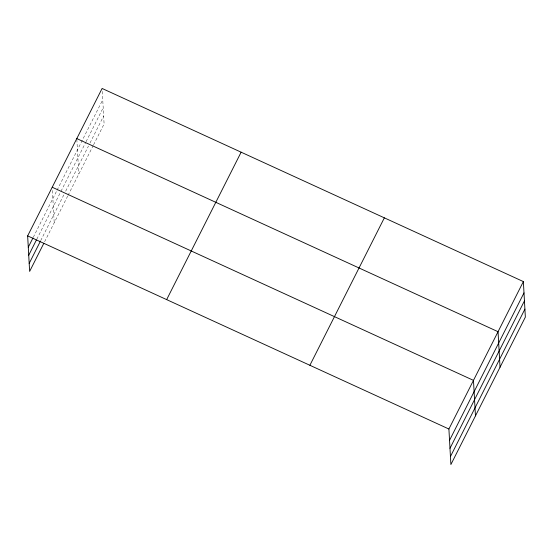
<?xml version="1.0" encoding="UTF-8"?>
<svg xmlns="http://www.w3.org/2000/svg" width="553" height="553" viewBox="0 0 553 553"><rect width="100%" height="100%" fill="white"/><g stroke="black" fill="none" stroke-linecap="round" stroke-linejoin="round"><path stroke-width="0.41" stroke-dasharray="2.77 2.07" d="M33.277 237.32L56.696 190.944M57.077 190.184L102.747 99.768M36.795 239.228L60.595 192.098M60.982 191.338L85.667 142.46M86.054 141.692L103.19 107.759M40.708 240.617L64.127 194.248M65.662 191.207L88.459 146.068M90.021 142.978L103.653 115.992M44.613 241.772L67.646 196.156M68.033 195.396L93.194 145.57M93.581 144.803L104.102 123.983L102.16 89.261M76.839 139.391L78.782 174.105M52.404 190.467L54.208 222.762"/><path stroke-width="0.83" d="M43.839 243.285L29.634 271.419L27.65 235.889L102.111 88.452L523.366 281.581L525.35 317.111L450.889 464.548L448.905 429.017L523.366 281.581M28.286 247.205L32.89 238.08M28.728 255.196L36.408 239.988M29.191 263.428L40.321 241.378M166.66 299.622L241.129 152.186M309.887 365.284L384.349 217.847M449.534 440.333L523.995 292.896M449.983 448.324L524.444 300.887M450.439 456.557L524.901 309.12M76.798 138.582L498.046 331.71L500.03 367.24M52.224 187.239L473.472 380.367L475.462 415.891M27.65 235.889L448.905 429.017"/></g></svg>
